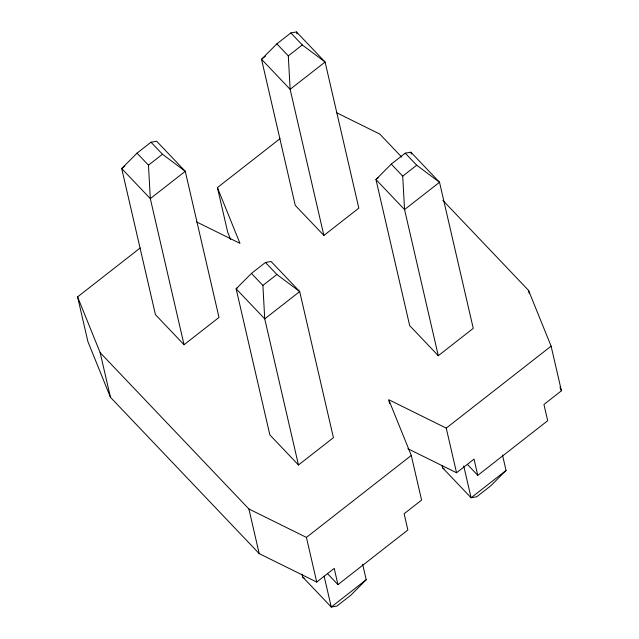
<?xml version="1.0" encoding="UTF-8"?>
<svg xmlns="http://www.w3.org/2000/svg" width="639" height="639" viewBox="0 0 639 639"><rect width="100%" height="100%" fill="white"/><g stroke="black" fill="none" stroke-linecap="round" stroke-linejoin="round"><path stroke-width="0.96" d="M137.034 153.144L121.706 168.56L155.445 314.676L184.048 344.74L219.001 317.415L185.27 171.3L156.667 141.235L151.012 142.217L137.034 153.144L148.472 165.174L150.317 198.625L184.048 344.74M276.855 43.859L261.535 59.275L295.266 205.391L323.877 235.448L358.83 208.13L325.099 62.015L296.488 31.95L290.841 32.932L276.855 43.859L288.301 55.889L290.138 89.332L323.877 235.448M251.446 273.404L236.126 288.812L269.866 434.927L298.469 464.992L333.422 437.675L299.691 291.56L271.088 261.495L265.433 262.469L251.446 273.404L262.893 285.425L264.738 318.877L298.469 464.992M391.276 164.111L375.956 179.527L409.687 325.642L438.29 355.707L473.251 328.382L439.52 182.267L410.909 152.21L405.254 153.184L391.276 164.111L402.714 176.14L404.559 209.592L438.29 355.707M362.656 564.301L366.219 579.725L350.899 595.141L336.921 606.068L331.266 607.05L302.662 576.985L301.991 574.094M502.486 455.008L506.048 470.44L490.728 485.856L476.742 496.783L471.087 497.765L442.484 467.7L442.036 465.775M124.813 166.132L121.706 168.56L150.317 198.625L185.27 171.3L162.458 154.239L151.012 142.217M265.417 56.232L261.535 59.275L290.138 89.332L325.099 62.015L302.279 44.954L290.841 32.932M148.472 165.174L162.458 154.239M288.301 55.889L302.279 44.954M442.859 200.358L528.541 290.41L551.114 346.162L561.417 390.804L543.941 404.471L547.695 420.702L477.78 475.344L474.026 459.114L456.55 472.772L446.246 428.122L388.72 399.694L411.284 455.447L421.596 500.089L404.12 513.756L407.866 529.987L337.951 584.629L334.205 568.398L316.728 582.057L259.202 553.63L110.459 397.298L87.886 341.546L77.583 296.895L140.189 247.964M230.671 239.569L227.716 232.261L217.404 187.61L280.01 138.679M237.684 287.598L236.126 288.812L264.738 318.877L299.691 291.56L276.871 274.498L265.433 262.469M378.288 177.706L375.956 179.527L404.559 209.592L439.52 182.267L416.7 165.213L405.254 153.184M262.893 285.425L276.871 274.498M402.714 176.14L416.7 165.213M77.583 296.895L100.147 352.648L248.891 508.979L306.416 537.407L411.284 455.447M446.246 428.122L551.114 346.162M366.219 579.725L331.266 607.05L324.141 576.186M506.048 470.44L471.087 497.765L463.738 465.935M336.433 112.648L379.798 134.078L401.731 157.13M196.604 221.933L239.976 243.363L217.404 187.61M407.874 448.714L456.55 472.772M442.484 467.7L444.057 468.874M302.662 576.985L304.236 578.159M467.476 464.521L477.78 475.344M327.655 573.806L337.951 584.629M559.94 387.154L561.417 390.804M528.541 290.41L529.22 293.325M410.909 152.21L411.356 154.143M388.943 400.669L389.614 403.576M296.488 31.95L296.935 33.883M306.416 537.407L316.728 582.057M248.891 508.979L259.202 553.63M100.147 352.648L110.459 397.298"/></g></svg>
